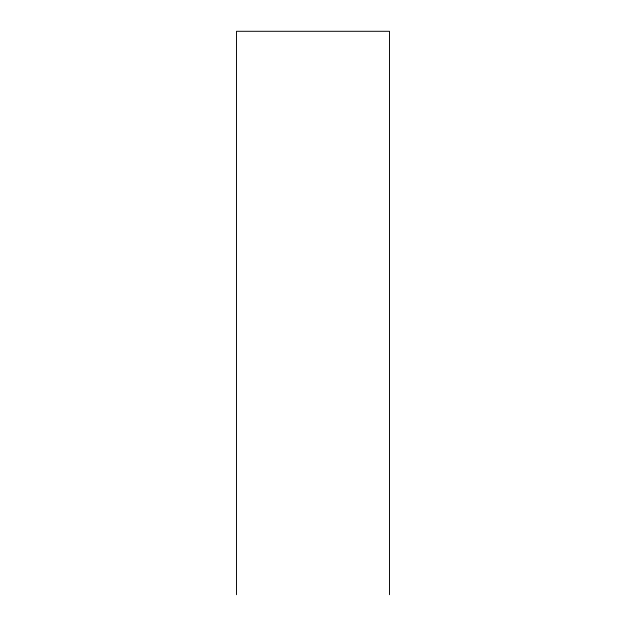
<?xml version="1.0" encoding="UTF-8"?>
<svg xmlns="http://www.w3.org/2000/svg" width="626" height="626" viewBox="0 0 626 626"><rect width="100%" height="100%" fill="white"/><g stroke="black" fill="none" stroke-linecap="round" stroke-linejoin="round"><path stroke-width="0.94" d="M389.497 594.7L389.497 31.3L236.503 31.3L236.503 594.7"/></g></svg>
